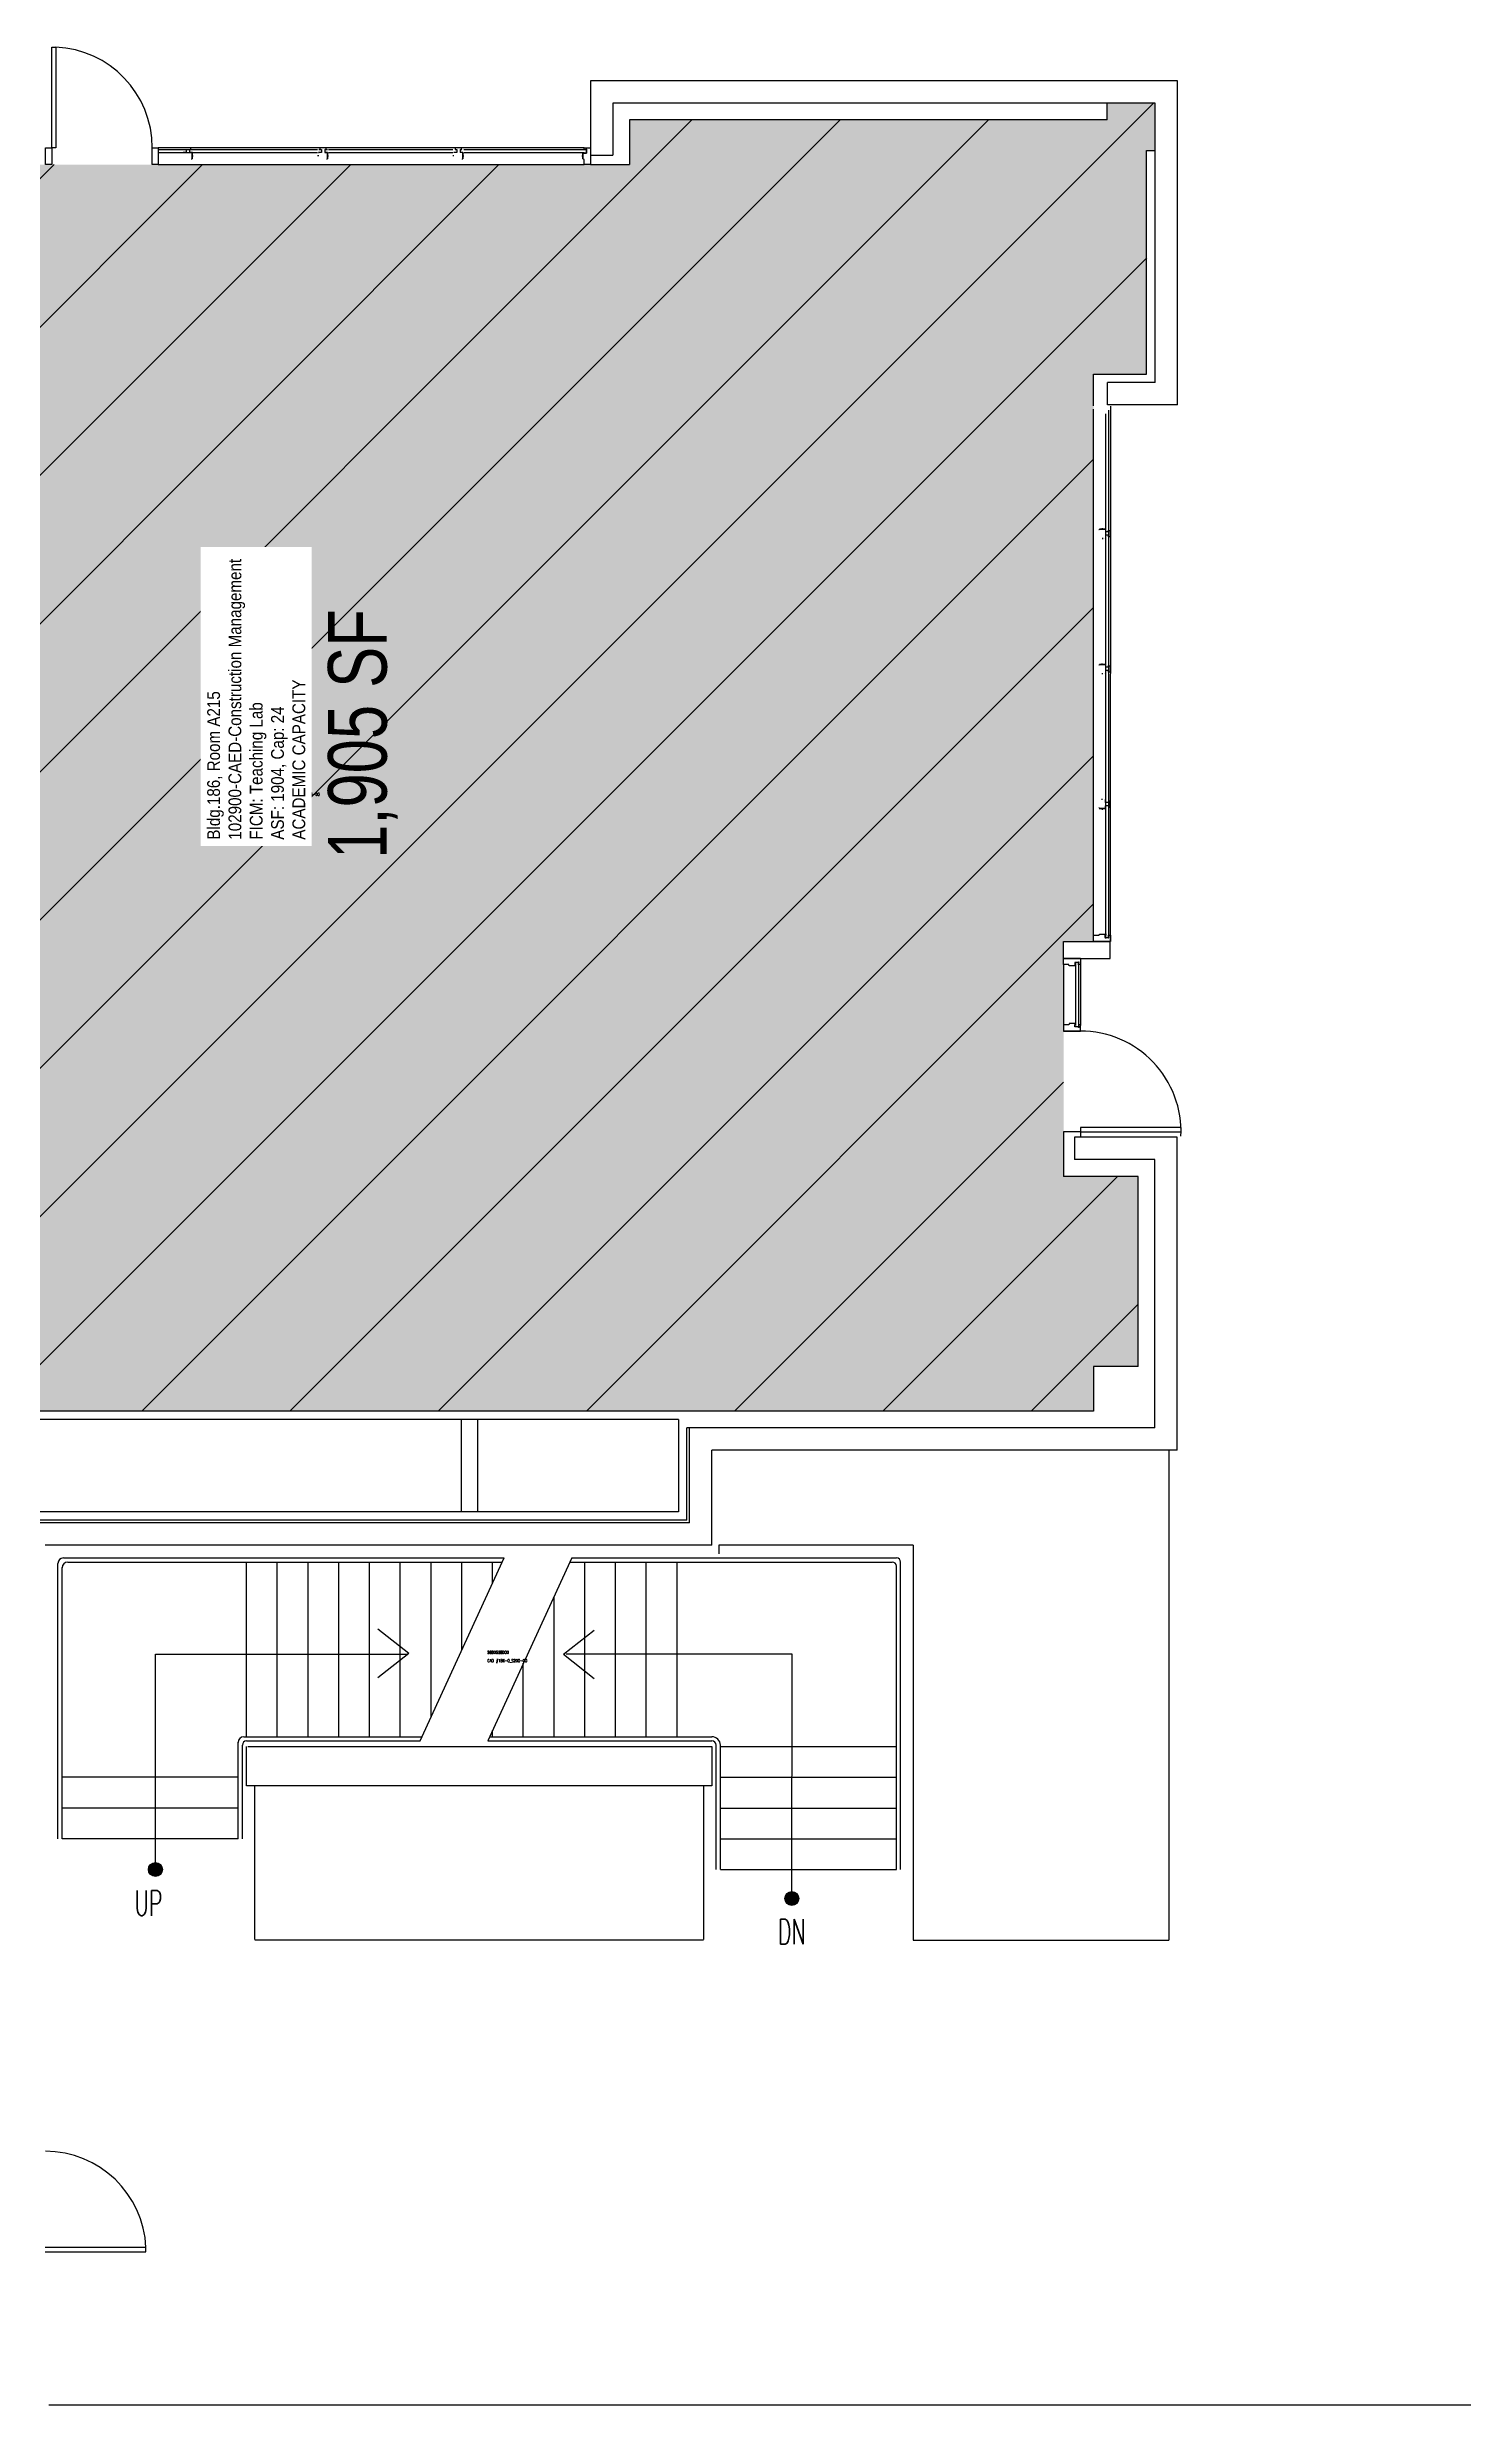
# Model space of a CAD drawing. Header units: inches. Extents: x -16 to 4862, y -246 to 5624.
# Drawn here: x 1915 to 2422, y 851 to 1695 of the extents above; entities that cross this region are included whole.
import ezdxf
from ezdxf.enums import TextEntityAlignment as Align

# ---------------------------------------------------------------- set-up
doc = ezdxf.new("R2010")
doc.units = ezdxf.units.IN
doc.header["$LTSCALE"] = 10
doc.header["$MEASUREMENT"] = 0
doc.layers.get('0').update_dxf_attribs({"linetype": 'CONTINUOUS'})
for name, color, linetype in [('A-DOOR', 2, 'CONTINUOUS'), ('A-FLOR', 3, 'CONTINUOUS'), ('A-GLAZ', 1, 'CONTINUOUS'), ('A-GLAZ-SILL', 2, 'CONTINUOUS'), ('A-IDEN-CNUM', 7, 'CONTINUOUS'), ('A-IDEN-RNUM', 7, 'CONTINUOUS'), ('A-IDEN-SNUM', 4, 'CONTINUOUS'), ('A-IDEN-VNUM', 4, 'CONTINUOUS'), ('A-WALL', 5, 'CONTINUOUS'), ('AREA-TEXT', 3, 'CONTINUOUS'), ('Rooms-Capacity', 4, 'CONTINUOUS'), ('Rooms-Category-Color', 7, 'CONTINUOUS'), ('Rooms-College-Color', 7, 'CONTINUOUS'), ('Rooms-Department-Color', 7, 'CONTINUOUS'), ('Rooms-Division-Color', 7, 'CONTINUOUS'), ('Rooms-Information', 7, 'CONTINUOUS')]:
    doc.layers.add(name, color=color, linetype=linetype)
doc.styles.add('AREA', font='arial.ttf', dxfattribs={"width": 0.75, "height": 24})
doc.styles.add('NOTE', font='simplex.shx', dxfattribs={"width": 0.6})
doc.styles.add('ROOMSNUMBER', font='TXT.SHX', dxfattribs={"height": 1})
doc.styles.add('ROOMVNUMBER', font='arial.ttf', dxfattribs={"width": 0.85, "height": 30})

# ---------------------------------------------------------------- blocks, each defined once
blk = doc.blocks.new('mullion end')
blk.add_lwpolyline([(1274.96, 1526.32), (1274.96, 1526.19), (1274.1, 1526.19), (1274.1, 1526.81), (1274.1, 1527.44), (1273.98, 1527.44), (1273.98, 1527.62), (1274.45, 1527.62), (1274.37, 1527.44), (1275, 1527.44), (1274.9, 1527.63), (1274.9, 1528.12), (1272.65, 1528.12), (1272.66, 1522.12), (1274.91, 1522.12), (1274.91, 1523.97), (1275.1, 1523.97), (1275.1, 1524.19), (1275.35, 1524.19), (1275.35, 1526.32), (1275.38, 1526.44), (1274.93, 1526.44)], close=True)
blk = doc.blocks.new('30DRRH')
for p, q in [((36, 1.5), (0, 1.5)), ((0, 1.5), (0, 0)), ((0, 0), (36, 0)), ((36, 0), (36, 1.5))]:
    blk.add_line(p, q)
blk.add_arc((0, 0), 36, 357.43302, 90)

msp = doc.modelspace()

# ---------------------------------------------------------------- hatches: boundary and pattern name
at = {"layer": 'A-FLOR'}
h = msp.add_hatch(color=256, dxfattribs=at)
edge = h.paths.add_edge_path()
edge.add_arc((1953.98, 1042.63), 2.5, 0, 360)
h = msp.add_hatch(color=256, dxfattribs=at)
edge = h.paths.add_edge_path()
edge.add_arc((2181.7, 1032.27), 2.5, 0, 360)
at = {"layer": 'Rooms-Capacity'}
h = msp.add_hatch(dxfattribs=at)
h.set_pattern_fill('ANSI31', color=256, scale=300, style=0)
h.paths.add_polyline_path([(1685.62, 1668.62), (1889.6, 1668.62), (1889.6, 1674.62), (1906.62, 1674.62), (1906.62, 1658.62), (1903.6, 1658.62), (1903.6, 1652.62), (2123.62, 1652.62), (2123.62, 1668.62), (2294.47, 1668.62), (2294.47, 1674.62), (2311.62, 1674.62), (2311.62, 1657.63), (2308.62, 1657.63), (2308.67, 1577.62), (2289.63, 1577.6), (2289.66, 1374.62), (2278.92, 1374.62), (2278.92, 1290.62), (2305.6, 1290.62), (2305.6, 1222.63), (2289.59, 1222.63), (2289.59, 1206.63), (1908.56, 1206.63), (1908.56, 1221.87), (1685.62, 1221.87)])
at = {"layer": 'Rooms-Category-Color', "true_color": 0xe3f498}
msp.add_hatch(color=61, dxfattribs=at).paths.add_polyline_path([(1685.62, 1668.62), (1889.6, 1668.62), (1889.6, 1674.62), (1906.62, 1674.62), (1906.62, 1658.62), (1903.6, 1658.62), (1903.6, 1652.62), (2123.62, 1652.62), (2123.62, 1668.62), (2294.47, 1668.62), (2294.47, 1674.62), (2311.62, 1674.62), (2311.62, 1657.63), (2308.62, 1657.63), (2308.67, 1577.62), (2289.63, 1577.6), (2289.66, 1374.62), (2278.92, 1374.62), (2278.92, 1290.62), (2305.6, 1290.62), (2305.6, 1222.63), (2289.59, 1222.63), (2289.59, 1206.63), (1908.56, 1206.63), (1908.56, 1221.87), (1685.62, 1221.87)])
at = {"layer": 'Rooms-College-Color', "true_color": 0xe3f498}
msp.add_hatch(color=61, dxfattribs=at).paths.add_polyline_path([(1685.62, 1668.62), (1889.6, 1668.62), (1889.6, 1674.62), (1906.62, 1674.62), (1906.62, 1658.62), (1903.6, 1658.62), (1903.6, 1652.62), (2123.62, 1652.62), (2123.62, 1668.62), (2294.47, 1668.62), (2294.47, 1674.62), (2311.62, 1674.62), (2311.62, 1657.63), (2308.62, 1657.63), (2308.67, 1577.62), (2289.63, 1577.6), (2289.66, 1374.62), (2278.92, 1374.62), (2278.92, 1290.62), (2305.6, 1290.62), (2305.6, 1222.63), (2289.59, 1222.63), (2289.59, 1206.63), (1908.56, 1206.63), (1908.56, 1221.87), (1685.62, 1221.87)])
at = {"layer": 'Rooms-Department-Color', "true_color": 0xe3f498}
msp.add_hatch(color=61, dxfattribs=at).paths.add_polyline_path([(1685.62, 1668.62), (1889.6, 1668.62), (1889.6, 1674.62), (1906.62, 1674.62), (1906.62, 1658.62), (1903.6, 1658.62), (1903.6, 1652.62), (2123.62, 1652.62), (2123.62, 1668.62), (2294.47, 1668.62), (2294.47, 1674.62), (2311.62, 1674.62), (2311.62, 1657.63), (2308.62, 1657.63), (2308.67, 1577.62), (2289.63, 1577.6), (2289.66, 1374.62), (2278.92, 1374.62), (2278.92, 1290.62), (2305.6, 1290.62), (2305.6, 1222.63), (2289.59, 1222.63), (2289.59, 1206.63), (1908.56, 1206.63), (1908.56, 1221.87), (1685.62, 1221.87)])
at = {"layer": 'Rooms-Division-Color', "true_color": 0xe3f498}
msp.add_hatch(color=61, dxfattribs=at).paths.add_polyline_path([(1685.62, 1668.62), (1889.6, 1668.62), (1889.6, 1674.62), (1906.62, 1674.62), (1906.62, 1658.62), (1903.6, 1658.62), (1903.6, 1652.62), (2123.62, 1652.62), (2123.62, 1668.62), (2294.47, 1668.62), (2294.47, 1674.62), (2311.62, 1674.62), (2311.62, 1657.63), (2308.62, 1657.63), (2308.67, 1577.62), (2289.63, 1577.6), (2289.66, 1374.62), (2278.92, 1374.62), (2278.92, 1290.62), (2305.6, 1290.62), (2305.6, 1222.63), (2289.59, 1222.63), (2289.59, 1206.63), (1908.56, 1206.63), (1908.56, 1221.87), (1685.62, 1221.87)])

# ---------------------------------------------------------------- linework, layer by layer
at = {"layer": 'A-DOOR'}
for p, q in [((1916.87, 1658.62), (1916.87, 1694.62)), ((1916.87, 1694.62), (1918.37, 1694.62)), ((1918.37, 1694.62), (1918.37, 1658.62)), ((1918.37, 1658.62), (1916.87, 1658.62)), ((1950.6, 907.37), (1914.6, 907.37)), ((1914.6, 905.87), (1950.6, 905.87)), ((1950.6, 905.87), (1950.6, 907.37))]:
    msp.add_line(p, q, dxfattribs=at)
for centre, start, end in [((1916.81, 1658.6), 0.03997, 87.52228), ((1914.58, 905.81), 2.47772, 89.96003)]:
    msp.add_arc(centre, 36.06, start, end, dxfattribs=at)
at = {"layer": 'A-FLOR'}
for p, q in [((2316.57, 1192.63), (2316.57, 1017.4)), ((2225.1, 1158.63), (2155.61, 1158.63)), ((2155.61, 1158.63), (2155.61, 1155.63)), ((2225.1, 1158.63), (2225.1, 1017.4)), ((1919.1, 1053.63), (1919.1, 1152.13)), ((1920.6, 1053.63), (1920.6, 1150.73)), ((1921.1, 1154.13), (2078.8, 1154.13)), ((1922.6, 1152.63), (2078.11, 1152.63)), ((1986.6, 1090.13), (1986.6, 1152.63)), ((1997.6, 1090.13), (1997.6, 1152.63)), ((2008.6, 1090.13), (2008.6, 1152.63)), ((2019.6, 1090.13), (2019.6, 1152.63)), ((2030.6, 1090.13), (2030.6, 1152.63)), ((2041.6, 1090.13), (2041.6, 1152.63)), ((2048.69, 1088.63), (2078.8, 1154.13)), ((2052.6, 1097.14), (2052.6, 1152.63)), ((2063.6, 1121.11), (2063.6, 1152.63)), ((2103, 1154.13), (2072.89, 1088.63)), ((2074.6, 1144.99), (2074.6, 1152.63)), ((2102.31, 1152.63), (2147.1, 1152.63)), ((2103, 1154.13), (2147.1, 1154.13)), ((2103.94, 1152.63), (2217.6, 1152.63)), ((2104.35, 1154.13), (2219.1, 1154.13)), ((2107.6, 1090.13), (2107.6, 1152.63)), ((2118.6, 1090.13), (2118.6, 1152.63)), ((2129.6, 1090.13), (2129.6, 1152.63)), ((2140.6, 1090.13), (2140.6, 1152.63)), ((2219.1, 1042.63), (2219.1, 1151.13)), ((2220.6, 1042.63), (2220.6, 1152.63)), ((2096.6, 1090.13), (2096.6, 1140.22)), ((2044.6, 1119.88), (2033.6, 1128.58)), ((2099.97, 1119.63), (2110.97, 1128.33)), ((1953.98, 1119.63), (2044.29, 1119.63)), ((1953.98, 1042.63), (1953.98, 1119.63)), ((2044.6, 1119.88), (2033.6, 1111.18)), ((2085.6, 1090.13), (2085.6, 1116.41)), ((2099.97, 1119.63), (2110.97, 1110.93)), ((2181.74, 1119.63), (2101, 1119.63)), ((2181.7, 1032.27), (2181.74, 1119.63)), ((1983.6, 1053.63), (1983.6, 1088.23)), ((1985.6, 1090.13), (2049.38, 1090.13)), ((1986.6, 1088.63), (2048.69, 1088.63)), ((2072.89, 1088.63), (2153.1, 1088.63)), ((2073.57, 1090.13), (2153.1, 1090.13)), ((2074.6, 1090.13), (2074.6, 1092.38)), ((1985.1, 1053.63), (1985.1, 1087.13)), ((2154.6, 1042.63), (2154.6, 1087.13)), ((2156.1, 1042.63), (2156.1, 1087.13)), ((2156.1, 1086.63), (2219.1, 1086.63)), ((1983.6, 1075.63), (1920.6, 1075.63)), ((1989.61, 1017.63), (1989.6, 1072.63)), ((2150.1, 1072.63), (2150.1, 1017.63)), ((2156.1, 1075.63), (2219.1, 1075.63)), ((1983.6, 1064.63), (1920.6, 1064.63)), ((2156.1, 1064.63), (2219.1, 1064.63)), ((1983.6, 1053.63), (1920.6, 1053.63)), ((2156.1, 1053.63), (2219.1, 1053.63)), ((2156.1, 1042.63), (2219.1, 1042.63)), ((2150.1, 1017.4), (1989.61, 1017.4)), ((2225.1, 1017.4), (2316.57, 1017.4)), ((1915.89, 851.12), (2450.62, 851.12))]:
    msp.add_line(p, q, dxfattribs=at)
for centre in [(1953.98, 1042.63), (2181.7, 1032.27)]:
    msp.add_circle(centre, 2.5, dxfattribs=at)
for centre, radius, start, end in [((1921.1, 1152.13), 2, 90, 180), ((1921.1, 1152.13), 2, 90, 180), ((1922.6, 1150.63), 2, 90, 180), ((2217.6, 1151.13), 1.5, 0, 90), ((2219.1, 1152.63), 1.5, 0, 90), ((1985.6, 1088.13), 2, 90, 180), ((1986.6, 1087.13), 1.5, 90, 180), ((2153.1, 1087.13), 3, 360, 90), ((2153.1, 1087.13), 1.5, 360, 90)]:
    msp.add_arc(centre, radius, start, end, dxfattribs=at)
at = {"layer": 'A-GLAZ'}
for p, q in [((2107.37, 1658.62), (1955.03, 1658.62)), ((1955.03, 1656.96), (2012.03, 1656.96)), ((2015.95, 1656.96), (2060.44, 1656.96)), ((2064.36, 1656.96), (2107.27, 1656.96)), ((1955.03, 1652.65), (2107.36, 1652.62)), ((2289.66, 1374.62), (2289.63, 1565.08)), ((2293.94, 1563.48), (2293.94, 1375.69)), ((2295.63, 1566.21), (2295.6, 1374.62)), ((2283.21, 1367.18), (2283.21, 1344.63)), ((2278.92, 1366.37), (2278.92, 1344.63)), ((2284.92, 1366.37), (2284.92, 1344.63))]:
    msp.add_line(p, q, dxfattribs=at)
at = {"layer": 'A-GLAZ-SILL'}
for p, q in [((1955.03, 1657.96), (2012.03, 1657.96)), ((2015.95, 1657.96), (2060.44, 1657.96)), ((2064.36, 1657.96), (2107.27, 1657.96)), ((2294.94, 1564.76), (2294.94, 1376.58)), ((2284.21, 1367.3), (2284.21, 1344.63))]:
    msp.add_line(p, q, dxfattribs=at)
at = {"layer": 'A-WALL'}
for p, q in [((2319.62, 1682.62), (2109.62, 1682.62)), ((2109.62, 1682.62), (2109.62, 1655.99)), ((2319.62, 1566.62), (2319.62, 1682.62)), ((2311.62, 1674.62), (2117.62, 1674.62)), ((2117.62, 1674.62), (2117.62, 1655.99)), ((2294.47, 1668.62), (2294.47, 1674.62)), ((2311.62, 1574.62), (2311.62, 1674.62)), ((2294.47, 1668.62), (2123.62, 1668.62)), ((2123.62, 1668.62), (2123.62, 1652.62)), ((1964.99, 1656.96), (1963.96, 1656.96)), ((1963.99, 1657.96), (1967.16, 1657.96)), ((1963.99, 1656.96), (1967.16, 1656.96)), ((1966.52, 1658.62), (1964.45, 1658.62)), ((1964.45, 1657.96), (1964.98, 1657.96)), ((1964.99, 1657.96), (1964.99, 1656.96)), ((1966.17, 1657.96), (1966.16, 1656.96)), ((1967.2, 1656.96), (1966.16, 1656.96)), ((1966.17, 1657.96), (1966.8, 1657.96)), ((1966.7, 1658.31), (1966.52, 1658.62)), ((1966.7, 1658.14), (1966.7, 1658.31)), ((1966.8, 1657.96), (1966.7, 1658.14)), ((1966.91, 1654.61), (1966.91, 1654.48)), ((1967.16, 1656.83), (1967.2, 1656.96)), ((1967.16, 1655.77), (1967.54, 1655.77)), ((1967.16, 1655.77), (1967.54, 1655.77)), ((2012.4, 1655.77), (2012.03, 1655.77)), ((2012.37, 1656.96), (2012.4, 1656.83)), ((2013.4, 1656.96), (2012.37, 1656.96)), ((2012.4, 1657.96), (2013.4, 1657.96)), ((2012.4, 1656.96), (2012.54, 1656.96)), ((2012.86, 1658.62), (2012.86, 1658.14)), ((2014.94, 1658.62), (2012.86, 1658.62)), ((2012.86, 1658.14), (2012.86, 1657.96)), ((2012.86, 1657.96), (2013.4, 1657.96)), ((2013.4, 1657.96), (2013.4, 1656.96)), ((2014.58, 1657.96), (2015.21, 1657.96)), ((2014.58, 1657.96), (2014.58, 1656.96)), ((2014.58, 1657.96), (2015.58, 1657.96)), ((2015.61, 1656.96), (2014.58, 1656.96)), ((2014.58, 1656.96), (2015.58, 1656.96)), ((2015.11, 1658.31), (2014.94, 1658.62)), ((2015.11, 1658.14), (2015.11, 1658.31)), ((2015.21, 1657.96), (2015.11, 1658.14)), ((2015.33, 1654.61), (2015.33, 1654.48)), ((2015.58, 1656.83), (2015.61, 1656.96)), ((2015.58, 1655.77), (2015.95, 1655.77)), ((2015.58, 1655.77), (2015.95, 1655.77)), ((2060.81, 1655.77), (2060.44, 1655.77)), ((2060.78, 1656.96), (2060.81, 1656.83)), ((2061.81, 1656.96), (2060.78, 1656.96)), ((2061.28, 1658.62), (2061.28, 1658.14)), ((2063.35, 1658.62), (2061.28, 1658.62)), ((2061.28, 1658.14), (2061.28, 1657.96)), ((2061.28, 1657.96), (2061.81, 1657.96)), ((2061.81, 1657.96), (2061.81, 1656.96)), ((2063, 1657.96), (2062.99, 1656.96)), ((2064.02, 1656.96), (2062.99, 1656.96)), ((2063, 1657.96), (2063.62, 1657.96)), ((2063.53, 1658.31), (2063.35, 1658.62)), ((2063.53, 1658.14), (2063.53, 1658.31)), ((2063.62, 1657.96), (2063.53, 1658.14)), ((2063.74, 1654.61), (2063.74, 1654.48)), ((2063.99, 1656.83), (2064.02, 1656.96)), ((2063.99, 1655.77), (2064.36, 1655.77)), ((2063.99, 1655.77), (2064.36, 1655.77)), ((2106.54, 1655.77), (2106.92, 1655.77)), ((2106.92, 1656.81), (2106.92, 1654.69)), ((2108.17, 1656.69), (2107.31, 1656.69)), ((2108.17, 1657.94), (2108.17, 1656.69)), ((2108.29, 1657.94), (2108.17, 1657.94)), ((2109.62, 1658.62), (2109.62, 1652.62)), ((2109.62, 1655.99), (2117.62, 1655.99)), ((2308.62, 1657.63), (2311.62, 1657.63)), ((2308.62, 1577.62), (2308.62, 1657.63)), ((2109.62, 1652.62), (2123.62, 1652.62)), ((2289.63, 1577.6), (2308.62, 1577.62)), ((2289.63, 1566.25), (2289.63, 1577.6)), ((2311.62, 1574.62), (2294.63, 1574.61)), ((2294.63, 1566.62), (2294.63, 1574.61)), ((2319.62, 1566.62), (2294.63, 1566.62)), ((2291.61, 1521.95), (2291.48, 1521.95)), ((2292.77, 1522.2), (2292.77, 1522.57)), ((2292.77, 1522.2), (2292.77, 1522.57)), ((2292.77, 1519.02), (2292.77, 1518.65)), ((2293.83, 1522.2), (2293.96, 1522.23)), ((2293.96, 1518.99), (2293.83, 1519.02)), ((2293.96, 1522.23), (2293.96, 1521.2)), ((2294.96, 1521.2), (2293.96, 1521.2)), ((2293.96, 1520.02), (2293.96, 1518.99)), ((2294.96, 1520.02), (2293.96, 1520.02)), ((2294.96, 1521.83), (2295.15, 1521.74)), ((2294.96, 1521.2), (2294.96, 1521.83)), ((2294.96, 1519.49), (2294.96, 1520.02)), ((2295.15, 1519.49), (2294.96, 1519.49)), ((2295.15, 1521.74), (2295.31, 1521.74)), ((2295.62, 1519.49), (2295.15, 1519.49)), ((2295.31, 1521.74), (2295.62, 1521.56)), ((2295.62, 1521.56), (2295.62, 1519.49)), ((2291.6, 1473.54), (2291.48, 1473.54)), ((2292.76, 1473.79), (2292.76, 1474.16)), ((2292.76, 1473.79), (2292.76, 1474.16)), ((2292.76, 1470.61), (2292.76, 1470.24)), ((2293.83, 1473.79), (2293.95, 1473.82)), ((2293.95, 1470.58), (2293.83, 1470.61)), ((2293.95, 1473.82), (2293.95, 1472.79)), ((2294.95, 1472.79), (2293.95, 1472.79)), ((2293.95, 1471.61), (2293.95, 1470.58)), ((2294.95, 1471.61), (2293.95, 1471.61)), ((2294.95, 1473.42), (2295.14, 1473.32)), ((2294.95, 1472.79), (2294.95, 1473.42)), ((2294.95, 1471.07), (2294.95, 1471.61)), ((2295.14, 1471.07), (2294.95, 1471.07)), ((2295.14, 1473.32), (2295.31, 1473.32)), ((2295.62, 1471.07), (2295.14, 1471.07)), ((2295.31, 1473.32), (2295.62, 1473.15)), ((2295.62, 1473.15), (2295.62, 1471.07)), ((2292.76, 1425.37), (2292.76, 1425.75)), ((2291.59, 1422.45), (2291.47, 1422.45)), ((2292.76, 1422.2), (2292.76, 1421.82)), ((2292.76, 1422.2), (2292.76, 1421.82)), ((2293.94, 1425.41), (2293.82, 1425.37)), ((2293.82, 1422.2), (2293.94, 1422.17)), ((2293.94, 1424.37), (2293.94, 1425.41)), ((2294.94, 1424.37), (2293.94, 1424.37)), ((2293.94, 1422.17), (2293.94, 1423.2)), ((2294.94, 1423.19), (2293.94, 1423.2)), ((2295.13, 1424.91), (2294.94, 1424.91)), ((2294.94, 1424.91), (2294.94, 1424.38)), ((2294.94, 1423.19), (2294.94, 1422.57)), ((2294.94, 1422.57), (2295.13, 1422.66)), ((2295.61, 1424.91), (2295.13, 1424.91)), ((2295.13, 1422.66), (2295.3, 1422.66)), ((2295.3, 1422.66), (2295.61, 1422.84)), ((2295.61, 1422.84), (2295.61, 1424.91)), ((2278.92, 1374.62), (2295.62, 1374.62)), ((2284.92, 1368.62), (2295.62, 1368.62)), ((2295.62, 1368.62), (2295.62, 1374.62)), ((2284.92, 1342.61), (2278.92, 1342.61)), ((2278.92, 1306.62), (2278.92, 1290.62)), ((2284.92, 1306.62), (2278.92, 1306.62)), ((2284.92, 1304.62), (2282.83, 1304.62)), ((2282.83, 1304.62), (2282.83, 1296.62)), ((2284.92, 1306.62), (2284.92, 1304.62)), ((2319.6, 1304.62), (2284.92, 1304.62)), ((2319.6, 1192.62), (2319.6, 1304.62)), ((2305.6, 1290.62), (2278.92, 1290.62)), ((2311.6, 1296.62), (2282.83, 1296.62)), ((2305.6, 1222.63), (2305.6, 1290.62)), ((2311.6, 1200.62), (2311.6, 1296.62)), ((2305.6, 1222.63), (2289.59, 1222.63)), ((2289.59, 1222.63), (2289.59, 1206.63)), ((2289.59, 1206.63), (1908.56, 1206.63)), ((2141.1, 1203.63), (1911.56, 1203.63)), ((2063.35, 1203.63), (2063.35, 1170.63)), ((2069.35, 1170.63), (2069.35, 1203.63)), ((2141.1, 1203.63), (2141.1, 1170.63)), ((2144.1, 1167.63), (2144.1, 1200.63)), ((2311.58, 1200.63), (2144.1, 1200.63)), ((2145.1, 1166.63), (2145.1, 1200.63)), ((2153.1, 1158.63), (2153.1, 1192.63)), ((2319.57, 1192.63), (2153.1, 1192.63)), ((2145.1, 1166.63), (1906.6, 1166.63)), ((2144.1, 1167.63), (1908.56, 1167.63)), ((2141.1, 1170.63), (1911.56, 1170.63)), ((2153.1, 1158.63), (1914.6, 1158.63)), ((1986.6, 1072.63), (1986.6, 1086.63)), ((1987.1, 1086.63), (2153.1, 1086.63)), ((2153.1, 1086.63), (2153.1, 1072.63)), ((2153.1, 1072.63), (1986.6, 1072.63))]:
    msp.add_line(p, q, dxfattribs=at)
for points in [[(1914.62, 1658.62), (1916.87, 1658.62), (1916.87, 1652.65), (1914.62, 1652.65)], [(1952.78, 1658.62), (1955.03, 1658.62), (1955.03, 1652.65), (1952.78, 1652.65)], [(1967.16, 1654.71), (1967.16, 1656.83)], [(2015.58, 1654.71), (2015.58, 1656.83)], [(2063.99, 1654.71), (2063.99, 1656.83)], [(2107.31, 1656.81), (2107.31, 1656.69), (2108.17, 1656.69), (2108.17, 1657.3), (2108.17, 1657.94), (2108.29, 1657.94), (2108.29, 1658.13), (2107.82, 1658.12), (2107.9, 1657.94), (2107.27, 1657.94), (2107.37, 1658.12), (2107.37, 1658.62), (2109.62, 1658.62), (2109.62, 1652.62), (2107.36, 1652.62), (2107.36, 1654.46), (2107.17, 1654.46), (2107.17, 1654.69), (2106.92, 1654.69), (2106.92, 1656.81), (2106.89, 1656.94), (2107.34, 1656.94)], [(2291.71, 1522.2), (2293.83, 1522.2)], [(2291.7, 1473.79), (2293.83, 1473.79)], [(2291.69, 1422.2), (2293.82, 1422.2)], [(2284.92, 1368.63), (2284.92, 1366.37), (2284.42, 1366.37), (2284.23, 1366.27), (2284.23, 1366.9), (2284.41, 1366.83), (2284.42, 1367.3), (2284.23, 1367.3), (2284.23, 1367.18), (2282.97, 1367.18), (2282.97, 1366.32), (2283.1, 1366.32), (2283.22, 1366.35), (2283.22, 1365.89), (2283.1, 1365.92), (2280.96, 1365.92), (2280.96, 1366.17), (2280.74, 1366.17), (2280.74, 1366.37), (2278.92, 1366.37), (2278.92, 1368.63)], [(2284.92, 1342.61), (2284.92, 1344.87), (2284.42, 1344.87), (2284.23, 1344.97), (2284.23, 1344.34), (2284.41, 1344.41), (2284.42, 1343.94), (2284.23, 1343.94), (2284.23, 1344.07), (2282.97, 1344.07), (2282.97, 1344.93), (2283.1, 1344.93), (2283.22, 1344.89), (2283.22, 1345.35), (2283.1, 1345.32), (2280.96, 1345.32), (2280.96, 1345.07), (2280.74, 1345.07), (2280.74, 1344.87), (2278.92, 1344.87), (2278.92, 1342.61)]]:
    msp.add_lwpolyline(points, close=True, dxfattribs=at)
for points in [[(1963.99, 1654.71, 0, 0, 0), (1963.99, 1656.83, 0, 0, 0), (1963.99, 1654.71, 0, 0, 0), (1964.22, 1654.71, 0, 0, 0), (1964.22, 1654.48, 0.02, 0.02, 0), (1964.45, 1654.48, 0.02, 0.02, 0), (1964.45, 1652.65, 0.02, 0.02, 0), (1966.7, 1652.65, 0, 0, 0), (1966.7, 1654.48, 0, 0, 0), (1966.91, 1654.48, 0, 0, 0), (1966.91, 1654.71, 0, 0, 0), (1967.16, 1654.71, 0, 0, 0)], [(2012.4, 1654.71, 0, 0, 0), (2012.4, 1656.83, 0, 0, 0), (2012.4, 1654.71, 0, 0, 0), (2012.63, 1654.71, 0, 0, 0), (2012.63, 1654.48, 0.02, 0.02, 0), (2012.86, 1654.48, 0.02, 0.02, 0), (2012.86, 1652.65, 0.02, 0.02, 0), (2015.11, 1652.65, 0, 0, 0), (2015.11, 1654.48, 0, 0, 0), (2015.33, 1654.48, 0, 0, 0), (2015.33, 1654.71, 0, 0, 0), (2015.58, 1654.71, 0, 0, 0)], [(2060.81, 1654.71, 0, 0, 0), (2060.81, 1656.83, 0, 0, 0), (2060.81, 1654.71, 0, 0, 0), (2061.04, 1654.71, 0, 0, 0), (2061.04, 1654.48, 0.02, 0.02, 0), (2061.28, 1654.48, 0.02, 0.02, 0), (2061.28, 1652.65, 0.02, 0.02, 0), (2063.53, 1652.65, 0, 0, 0), (2063.53, 1654.48, 0, 0, 0), (2063.74, 1654.48, 0, 0, 0), (2063.74, 1654.71, 0, 0, 0), (2063.99, 1654.71, 0, 0, 0)], [(2291.71, 1519.02, 0, 0, 0), (2293.83, 1519.02, 0, 0, 0), (2291.71, 1519.02, 0, 0, 0), (2291.71, 1519.25, 0, 0, 0), (2291.48, 1519.25, 0.02, 0.02, 0), (2291.48, 1519.49, 0.02, 0.02, 0), (2289.65, 1519.49, 0.02, 0.02, 0), (2289.65, 1521.74, 0, 0, 0), (2291.48, 1521.74, 0, 0, 0), (2291.48, 1521.95, 0, 0, 0), (2291.71, 1521.95, 0, 0, 0), (2291.71, 1522.2, 0, 0, 0)], [(2291.7, 1470.61, 0, 0, 0), (2293.83, 1470.61, 0, 0, 0), (2291.7, 1470.61, 0, 0, 0), (2291.7, 1470.84, 0, 0, 0), (2291.48, 1470.84, 0.02, 0.02, 0), (2291.48, 1471.07, 0.02, 0.02, 0), (2289.64, 1471.07, 0.02, 0.02, 0), (2289.64, 1473.32, 0, 0, 0), (2291.48, 1473.32, 0, 0, 0), (2291.48, 1473.54, 0, 0, 0), (2291.7, 1473.54, 0, 0, 0), (2291.7, 1473.79, 0, 0, 0)], [(2291.69, 1425.37, 0, 0, 0), (2293.82, 1425.37, 0, 0, 0), (2291.69, 1425.37, 0, 0, 0), (2291.69, 1425.15, 0, 0, 0), (2291.47, 1425.15, 0.02, 0.02, 0), (2291.47, 1424.91, 0.02, 0.02, 0), (2289.63, 1424.91, 0.02, 0.02, 0), (2289.63, 1422.66, 0, 0, 0), (2291.47, 1422.66, 0, 0, 0), (2291.47, 1422.45, 0, 0, 0), (2291.69, 1422.45, 0, 0, 0), (2291.69, 1422.2, 0, 0, 0)]]:
    msp.add_lwpolyline(points, format="xyseb", dxfattribs=at)
msp.add_lwpolyline([(2284.92, 1368.62), (2284.92, 1368.62), (2278.92, 1368.62), (2278.92, 1374.62)], dxfattribs=at)

# ---------------------------------------------------------------- block references
at = {"layer": 'A-DOOR', "extrusion": (0, 0, -1), "xscale": -1, "zscale": -1}
msp.add_blockref('30DRRH', (-2284.92, 1306.62), dxfattribs=at)
at = {"layer": 'A-WALL', "xscale": -1, "rotation": 270}
msp.add_blockref('mullion end', (767.53, 101.97), dxfattribs=at)

# ---------------------------------------------------------------- texts
at = {"layer": 'A-FLOR', "char_height": 9, "style": 'NOTE'}
for s, insert, width, attachment_point in [('UP', (1946.52, 1035.13), 317.6328, 1), ('DN', (2181.7, 1024.89), 41.25, 2)]:
    msp.add_mtext(s, dxfattribs=dict(at, insert=insert, width=width, attachment_point=attachment_point))
at = {"layer": 'A-IDEN-CNUM', "style": 'ROOMSNUMBER', "width": 0.85}
for s, p in [('CAD #186-0_A215-00', (1998.61, 1426.82)), ('CAD #186-0_S200-00', (2072.75, 1116.85))]:
    msp.add_text(s, height=1, rotation=360, dxfattribs=at).set_placement(p)
at = {"layer": 'A-IDEN-RNUM', "style": 'ROOMSNUMBER', "width": 0.85}
for s, p in [('A215-00', (1998.61, 1429.82)), ('S200-00', (2072.75, 1119.85))]:
    msp.add_text(s, height=1, rotation=360, dxfattribs=at).set_placement(p)
at = {"layer": 'A-IDEN-SNUM', "style": 'ROOMSNUMBER', "width": 0.85}
for s, p in [('1860A21500', (1998.61, 1429.82)), ('1860S20000', (2072.75, 1119.85))]:
    msp.add_text(s, height=1, rotation=360, dxfattribs=at).set_placement(p)
at = {"layer": 'A-IDEN-VNUM', "style": 'ROOMVNUMBER', "width": 0.85}
msp.add_text('A215', height=32, rotation=90, dxfattribs=at).set_placement((1991.64, 1455.43), align=Align.MIDDLE_CENTER)
at = {"layer": 'AREA-TEXT', "style": 'AREA', "width": 0.75}
msp.add_text('1,905 SF', height=21, rotation=90, dxfattribs=at).set_placement((2026.24, 1448.89), align=Align.MIDDLE_CENTER)

# ---------------------------------------------------------------- next in the draw order: texts
at = {"layer": 'Rooms-Information', "insert": (2007.64, 1411.09), "char_height": 4.57143, "width": 102.4, "attachment_point": 7, "rotation": 90, "style": 'ROOMVNUMBER', "bg_fill": 3, "box_fill_scale": 1.5, "bg_fill_color": 256, "bg_fill_true_color": 13158600, "bg_fill_transparency": 0}
msp.add_mtext('Bldg.186, Room A215^M^J102900-CAED-Construction Management^M^JFICM: Teaching Lab^M^JASF: 1904, Cap: 24^M^JACADEMIC CAPACITY', dxfattribs=at)

doc.saveas('drawing.dxf')
